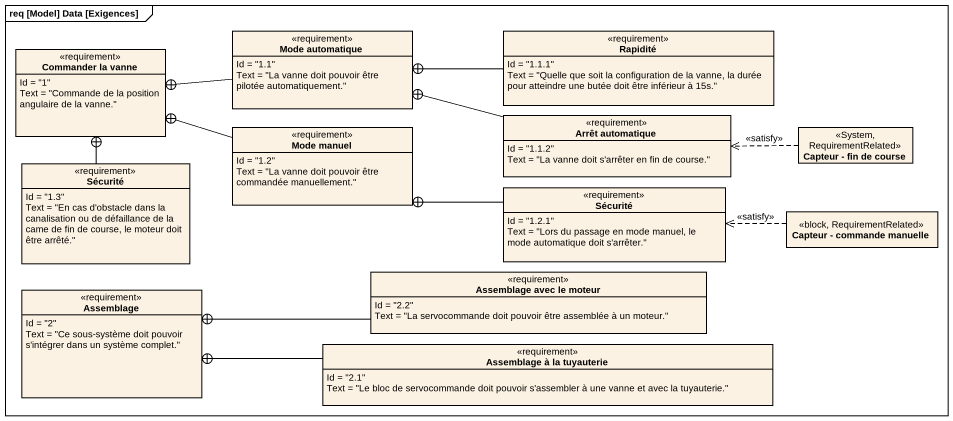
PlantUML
@startuml
mainframe req [Model] Data [Exigences]
hide circle
hide empty members
class "Mode automatique" as Mode_automatique <<requirement>> {
  Id = "1.1"
  Text = "La vanne doit pouvoir être pilotée automatiquement."
}
class Rapidité <<requirement>> {
  Id = "1.1.1"
  Text = "Quelle que soit la configuration de la vanne, la durée pour atteindre une butée doit être inférieur à 15s."
}
class "Commander la vanne" as Commander_la_vanne <<requirement>> {
  Id = "1"
  Text = "Commande de la position angulaire de la vanne."
}
class "Arrêt automatique" as Arrêt_automatique <<requirement>> {
  Id = "1.1.2"
  Text = "La vanne doit s'arrêter en fin de course."
}
class "Mode manuel" as Mode_manuel <<requirement>> {
  Id = "1.2"
  Text = "La vanne doit pouvoir être commandée manuellement."
}
class "Capteur - fin de course" as Capteur_fin_de_course <<System, RequirementRelated>>
class Sécurité <<requirement>> {
  Id = "1.3"
  Text = "En cas d'obstacle dans la canalisation ou de défaillance de la came de fin de course, le moteur doit être arrêté."
}
class "Sécurité" as Sécurité_2 <<requirement>> {
  Id = "1.2.1"
  Text = "Lors du passage en mode manuel, le mode automatique doit s'arrêter."
}
class "Capteur - commande manuelle" as Capteur_commande_manuelle <<block, RequirementRelated>>
class Assemblage <<requirement>> {
  Id = "2"
  Text = "Ce sous-système doit pouvoir s'intégrer dans un système complet."
}
class "Assemblage avec le moteur" as Assemblage_avec_le_moteur <<requirement>> {
  Id = "2.2"
  Text = "La servocommande doit pouvoir être assemblée à un moteur."
}
class "Assemblage à la tuyauterie" as Assemblage_à_la_tuyauterie <<requirement>> {
  Id = "2.1"
  Text = "Le bloc de servocommande doit pouvoir s'assembler à une vanne et avec la tuyauterie."
}
Mode_automatique -left-+ Commander_la_vanne
Rapidité -left-+ Mode_automatique
Arrêt_automatique -left-+ Mode_automatique
Mode_manuel -left-+ Commander_la_vanne
Capteur_fin_de_course .left.> Arrêt_automatique : <<satisfy>>
Sécurité -up-+ Commander_la_vanne
Sécurité_2 -left-+ Mode_manuel
Capteur_commande_manuelle .left.> Sécurité_2 : <<satisfy>>
Assemblage_avec_le_moteur -left-+ Assemblage
Assemblage_à_la_tuyauterie -left-+ Assemblage
@enduml
